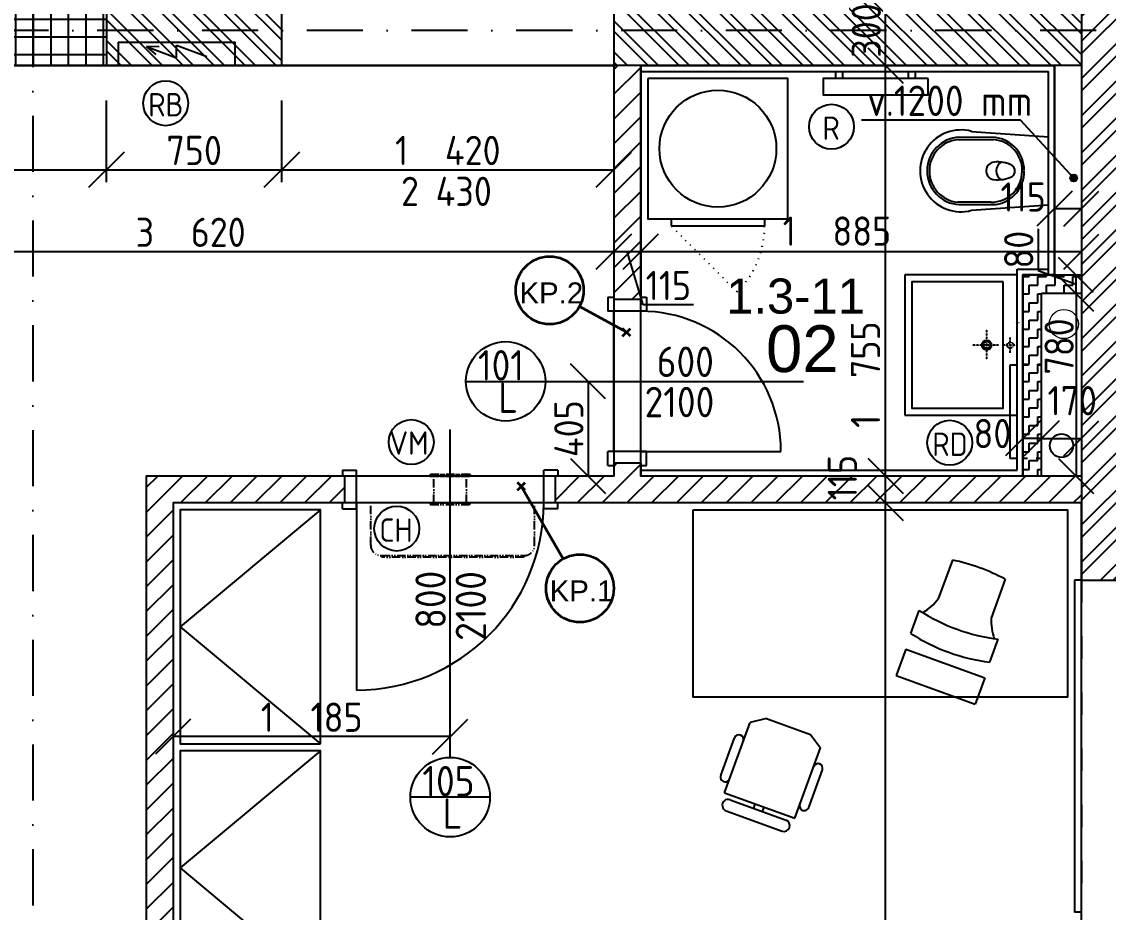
# Model space of a CAD drawing. Extents: x 4511820 to 5180432, y -1526536 to -944957.
# Drawn here: x 5104700 to 5109347, y -1303165 to -1299358 of the extents above; entities that cross this region are included whole.
import ezdxf

# ---------------------------------------------------------------- set-up
doc = ezdxf.new("R2010")
doc.units = 0
doc.header["$MEASUREMENT"] = 0
for name, pattern in [('ACAD_ISO03W100', [30, 12, -18]), ('ACAD_ISO07W100', [3.5, 0.5, -3]), ('ACAD_ISO12W100', [22, 12, -3, 0.5, -3, 0.5, -3]), ('BODKOCIARKOVANA_3', [5.6, 3, -1.3, 0, -1.3]), ('DASHED', [0.75, 0.5, -0.25])]:
    doc.linetypes.add(name, pattern=pattern)
doc.layers.get('0').update_dxf_attribs({"linetype": 'CONTINUOUS'})
doc.layers.get('Defpoints').update_dxf_attribs({"color": 61, "linetype": 'CONTINUOUS'})
for name, color, linetype in [('DVERE', 45, 'CONTINUOUS'), ('KÓTY', 4, 'CONTINUOUS'), ('MÚRY', 1, 'CONTINUOUS'), ('osi', 253, 'CONTINUOUS'), ('Plochy', 41, 'CONTINUOUS'), ('POPIS', 7, 'CONTINUOUS'), ('TENKÁ', 7, 'CONTINUOUS'), ('tzb', 153, 'CONTINUOUS'), ('Z-Kúrenie', 101, 'CONTINUOUS'), ('ZARIADENIE', 47, 'CONTINUOUS'), ('ZARIADENIE1', 145, 'CONTINUOUS'), ('ZARIADOVACIE', 144, 'CONTINUOUS'), ('ZZ-chladenie', 133, 'CONTINUOUS'), ('ZZ-elektro', 221, 'CONTINUOUS'), ('zz-vetr', 52, 'CONTINUOUS'), ('ŠRAFY', 82, 'CONTINUOUS')]:
    doc.layers.add(name, color=color, linetype=linetype)
doc.layers.add('preklady', color=74, linetype='CONTINUOUS', lineweight=35)
doc.layers.add('zz-kanal-splaskova', color=37, linetype='CONTINUOUS', lineweight=18)
doc.styles.add('ARIAL', font='arial.ttf')
doc.styles.add('STYLE1', font='isocp.shx')
doc.dimstyles.new('STANDARD-50', dxfattribs={"dimtxt": 125, "dimasz": 150, "dimexe": 10, "dimexo": 200, "dimgap": 20, "dimtad": 1, "dimdsep": 46, "dimlunit": 6, "dimtxsty": 'STYLE1', "dimblk1": 'OBLIQUE', "dimblk2": 'OBLIQUE', "dimsah": 1, "dimcen": 2.5, "dimse1": 1, "dimse2": 1, "dimadec": 0, "dimazin": 0, "dimtfac": 1, "dimtmove": 1, "dimatfit": 3, "dimldrblk": 'OBLIQUE', "dimfxl": 1, "dimtolj": 1, "dimtzin": 0, "dimarcsym": 0})
pattern_1 = [(45, (515270.5, 128041), (-53.0330086, 53.0330086), [])]
pattern_2 = [(135, (115395, 30907.69), (-66.2912607, -66.2912607), []), (135, (115395, 30951.89), (-66.2912607, -66.2912607), [])]

# ---------------------------------------------------------------- blocks, each defined once
blk = doc.blocks.new('pračka')
at = {"layer": 'ZARIADENIE1', "color": 8, "linetype": 'ACAD_ISO07W100', "ltscale": 8}
blk.add_line((4536136.9, -1117296.3), (4536419.7, -1117579.2), dxfattribs=at)
at = {"layer": 'ZARIADENIE1', "color": 8}
for p, q in [((4536419.7, -1117579.2), (4536019.7, -1117579.2)), ((4536019.7, -1117609.2), (4536019.7, -1117579.2)), ((4536419.7, -1117609.2), (4536419.7, -1117579.2))]:
    blk.add_line(p, q, dxfattribs=at)
blk.add_lwpolyline([(4536519.7, -1118209.2), (4536519.7, -1117609.2), (4535919.7, -1117609.2), (4535919.7, -1118209.2)], close=True, dxfattribs=at)
blk.add_circle((4536219.7, -1117909.2), 250, dxfattribs=at)
at = {"layer": 'ZARIADENIE1', "color": 8, "linetype": 'ACAD_ISO07W100', "ltscale": 8}
blk.add_arc((4536419.7, -1117579.2), 400, 135, 180, dxfattribs=at)
blk = doc.blocks.new('_OBLIQUE')
at = {"color": 0, "linetype": 'ByBlock'}
blk.add_line((-0.5, -0.5), (0.5, 0.5), dxfattribs=at)
blk = doc.blocks.new('*D24775')
at = {"layer": 'Defpoints', "color": 0}
for p in [(5111986, -1299625.2), (5112270.5, -1299625.2), (5109260.5, -1312335.2)]:
    blk.add_point(p, dxfattribs=at)
at = {"layer": 'KÓTY', "color": 0, "lineweight": -2}
blk.add_line((5111986, -1312335.2), (5111986, -1299625.2), dxfattribs=at)
at = {"layer": 'KÓTY', "color": 0, "linetype": 'ByBlock', "lineweight": -2, "xscale": 150, "yscale": 150, "zscale": 150}
for p, rotation in [((5111986, -1299625.2), 90), ((5111986, -1312335.2), 270)]:
    blk.add_blockref('_OBLIQUE', p, dxfattribs=dict(at, rotation=rotation))
at = {"layer": 'KÓTY', "color": 0, "insert": (5111903.5, -1305980.2), "char_height": 125, "attachment_point": 5, "rotation": 90, "style": 'STYLE1'}
blk.add_mtext('\\A1;12ﾠ710', dxfattribs=at)
blk = doc.blocks.new('SKRINA')
at = {"layer": 'ZARIADENIE'}
for p, q in [((4449069, -1324645.2), (4448469, -1324145.2)), ((4448469, -1325145.2), (4449069, -1324645.2))]:
    blk.add_line(p, q, dxfattribs=at)
blk.add_lwpolyline([(4448469, -1324145.2), (4448469, -1325145.2), (4449069, -1325145.2), (4449069, -1324145.2)], close=True, dxfattribs=at)
blk = doc.blocks.new('*D24892')
at = {"layer": 'Defpoints', "color": 0}
for p in [(5108395, -1301415.2), (5108395, -1301415.2), (5108395, -1305665.2)]:
    blk.add_point(p, dxfattribs=at)
at = {"layer": 'KÓTY', "color": 0, "lineweight": -2}
blk.add_line((5108395, -1305665.2), (5108395, -1301415.2), dxfattribs=at)
at = {"layer": 'KÓTY', "color": 0, "linetype": 'ByBlock', "lineweight": -2, "xscale": 150, "yscale": 150, "zscale": 150}
for p, rotation in [((5108395, -1301415.2), 90), ((5108395, -1305665.2), 270)]:
    blk.add_blockref('_OBLIQUE', p, dxfattribs=dict(at, rotation=rotation))
at = {"layer": 'KÓTY', "color": 0, "insert": (5108312.5, -1303540.2), "char_height": 125, "attachment_point": 5, "rotation": 90, "style": 'STYLE1'}
blk.add_mtext('\\A1;4ﾠ250', dxfattribs=at)
blk = doc.blocks.new('*D24893')
at = {"layer": 'Defpoints', "color": 0}
for p in [(5108395, -1301300.2), (5108395, -1301300.2), (5108395, -1301415.2)]:
    blk.add_point(p, dxfattribs=at)
at = {"layer": 'KÓTY', "color": 0, "lineweight": -2}
blk.add_line((5108395, -1301415.2), (5108395, -1301300.2), dxfattribs=at)
at = {"layer": 'KÓTY', "color": 0, "linetype": 'ByBlock', "lineweight": -2, "xscale": 150, "yscale": 150, "zscale": 150}
for p, rotation in [((5108395, -1301300.2), 90), ((5108395, -1301415.2), 270)]:
    blk.add_blockref('_OBLIQUE', p, dxfattribs=dict(at, rotation=rotation))
at = {"layer": 'KÓTY', "color": 0, "insert": (5108210, -1301306.9), "char_height": 125, "attachment_point": 5, "rotation": 90, "style": 'STYLE1'}
blk.add_mtext('\\A1;115', dxfattribs=at)
blk = doc.blocks.new('*D24894')
at = {"layer": 'Defpoints', "color": 0}
for p in [(5108395, -1299545.2), (5108395, -1299545.2), (5108395, -1301300.2)]:
    blk.add_point(p, dxfattribs=at)
at = {"layer": 'KÓTY', "color": 0, "lineweight": -2}
blk.add_line((5108395, -1301300.2), (5108395, -1299545.2), dxfattribs=at)
at = {"layer": 'KÓTY', "color": 0, "linetype": 'ByBlock', "lineweight": -2, "xscale": 150, "yscale": 150, "zscale": 150}
for p, rotation in [((5108395, -1299545.2), 90), ((5108395, -1301300.2), 270)]:
    blk.add_blockref('_OBLIQUE', p, dxfattribs=dict(at, rotation=rotation))
at = {"layer": 'KÓTY', "color": 0, "insert": (5108309, -1300866.5), "char_height": 125, "attachment_point": 5, "rotation": 90, "style": 'STYLE1'}
blk.add_mtext('\\A1;1ﾠ755', dxfattribs=at)
blk = doc.blocks.new('*D24895')
at = {"layer": 'Defpoints', "color": 0}
for p in [(5108395, -1299245.2), (5108395, -1299245.2), (5108395, -1299545.2)]:
    blk.add_point(p, dxfattribs=at)
at = {"layer": 'KÓTY', "color": 0, "lineweight": -2}
blk.add_line((5108395, -1299545.2), (5108395, -1299245.2), dxfattribs=at)
at = {"layer": 'KÓTY', "color": 0, "linetype": 'ByBlock', "lineweight": -2, "xscale": 150, "yscale": 150, "zscale": 150}
for p, rotation in [((5108395, -1299245.2), 90), ((5108395, -1299545.2), 270)]:
    blk.add_blockref('_OBLIQUE', p, dxfattribs=dict(at, rotation=rotation))
at = {"layer": 'KÓTY', "color": 0, "insert": (5108312.5, -1299395.2), "char_height": 125, "attachment_point": 5, "rotation": 90, "style": 'STYLE1'}
blk.add_mtext('\\A1;300', dxfattribs=at)
blk = doc.blocks.new('*D24940')
at = {"layer": 'Defpoints', "color": 0}
for p in [(5105347.5, -1302414), (5105347.5, -1302503.2), (5106532.5, -1302503.2)]:
    blk.add_point(p, dxfattribs=at)
at = {"layer": 'KÓTY', "color": 0, "lineweight": -2}
blk.add_line((5106532.5, -1302414), (5105347.5, -1302414), dxfattribs=at)
at = {"layer": 'KÓTY', "color": 0, "linetype": 'ByBlock', "lineweight": -2, "xscale": 150, "yscale": 150, "zscale": 150, "rotation": 180}
blk.add_blockref('_OBLIQUE', (5105347.5, -1302414), dxfattribs=at)
at = {"layer": 'KÓTY', "color": 0, "linetype": 'ByBlock', "lineweight": -2, "xscale": 150, "yscale": 150, "zscale": 150}
blk.add_blockref('_OBLIQUE', (5106532.5, -1302414), dxfattribs=at)
at = {"layer": 'KÓTY', "color": 0, "insert": (5105940, -1302331.5), "char_height": 125, "attachment_point": 5, "style": 'STYLE1'}
blk.add_mtext('\\A1;1ﾠ185', dxfattribs=at)
blk = doc.blocks.new('*D24963')
at = {"layer": 'Defpoints', "color": 0}
for p in [(5103612.5, -1299545.2), (5105062.5, -1299545.2), (5105062.5, -1299990.5)]:
    blk.add_point(p, dxfattribs=at)
at = {"layer": 'KÓTY', "color": 0, "lineweight": -2}
blk.add_line((5103612.5, -1299990.5), (5105062.5, -1299990.5), dxfattribs=at)
at = {"layer": 'KÓTY', "color": 0, "linetype": 'ByBlock', "lineweight": -2, "xscale": 150, "yscale": 150, "zscale": 150, "rotation": 180}
blk.add_blockref('_OBLIQUE', (5103612.5, -1299990.5), dxfattribs=at)
at = {"layer": 'KÓTY', "color": 0, "linetype": 'ByBlock', "lineweight": -2, "xscale": 150, "yscale": 150, "zscale": 150}
blk.add_blockref('_OBLIQUE', (5105062.5, -1299990.5), dxfattribs=at)
at = {"layer": 'KÓTY', "color": 0, "insert": (5104337.5, -1299908), "char_height": 125, "attachment_point": 5, "style": 'STYLE1'}
blk.add_mtext('\\A1;1ﾠ450', dxfattribs=at)
blk = doc.blocks.new('*D24964')
at = {"layer": 'Defpoints', "color": 0}
for p in [(5105062.5, -1299545.2), (5105812.5, -1299545.2), (5105812.5, -1299990.5)]:
    blk.add_point(p, dxfattribs=at)
at = {"layer": 'KÓTY', "color": 0, "lineweight": -2}
blk.add_line((5105062.5, -1299990.5), (5105812.5, -1299990.5), dxfattribs=at)
at = {"layer": 'KÓTY', "color": 0, "linetype": 'ByBlock', "lineweight": -2, "xscale": 150, "yscale": 150, "zscale": 150, "rotation": 180}
blk.add_blockref('_OBLIQUE', (5105062.5, -1299990.5), dxfattribs=at)
at = {"layer": 'KÓTY', "color": 0, "linetype": 'ByBlock', "lineweight": -2, "xscale": 150, "yscale": 150, "zscale": 150}
blk.add_blockref('_OBLIQUE', (5105812.5, -1299990.5), dxfattribs=at)
at = {"layer": 'KÓTY', "color": 0, "insert": (5105437.5, -1299908), "char_height": 125, "attachment_point": 5, "style": 'STYLE1'}
blk.add_mtext('\\A1;750', dxfattribs=at)
blk = doc.blocks.new('*D24965')
at = {"layer": 'Defpoints', "color": 0}
for p in [(5105812.5, -1299545.2), (5107232.5, -1299545.2), (5107232.5, -1299990.5)]:
    blk.add_point(p, dxfattribs=at)
at = {"layer": 'KÓTY', "color": 0, "lineweight": -2}
blk.add_line((5105812.5, -1299990.5), (5107232.5, -1299990.5), dxfattribs=at)
at = {"layer": 'KÓTY', "color": 0, "linetype": 'ByBlock', "lineweight": -2, "xscale": 150, "yscale": 150, "zscale": 150, "rotation": 180}
blk.add_blockref('_OBLIQUE', (5105812.5, -1299990.5), dxfattribs=at)
at = {"layer": 'KÓTY', "color": 0, "linetype": 'ByBlock', "lineweight": -2, "xscale": 150, "yscale": 150, "zscale": 150}
blk.add_blockref('_OBLIQUE', (5107232.5, -1299990.5), dxfattribs=at)
at = {"layer": 'KÓTY', "color": 0, "insert": (5106522.5, -1299908), "char_height": 125, "attachment_point": 5, "style": 'STYLE1'}
blk.add_mtext('\\A1;1ﾠ420', dxfattribs=at)
blk = doc.blocks.new('*D24966')
at = {"layer": 'Defpoints', "color": 0}
for p in [(5107232.5, -1299895.2), (5107347.5, -1299895.2), (5107347.5, -1300340.5)]:
    blk.add_point(p, dxfattribs=at)
at = {"layer": 'KÓTY', "color": 0, "lineweight": -2}
for p, q in [((5107232.5, -1300340.5), (5107347.5, -1300340.5)), ((5107358.3, -1300568), (5107290, -1300340.5)), ((5107573.3, -1300568), (5107358.3, -1300568))]:
    blk.add_line(p, q, dxfattribs=at)
at = {"layer": 'KÓTY', "color": 0, "linetype": 'ByBlock', "lineweight": -2, "xscale": 150, "yscale": 150, "zscale": 150, "rotation": 180}
blk.add_blockref('_OBLIQUE', (5107232.5, -1300340.5), dxfattribs=at)
at = {"layer": 'KÓTY', "color": 0, "linetype": 'ByBlock', "lineweight": -2, "xscale": 150, "yscale": 150, "zscale": 150}
blk.add_blockref('_OBLIQUE', (5107347.5, -1300340.5), dxfattribs=at)
at = {"layer": 'KÓTY', "color": 0, "insert": (5107465.8, -1300485.5), "char_height": 125, "attachment_point": 5, "style": 'STYLE1'}
blk.add_mtext('\\A1;115', dxfattribs=at)
blk = doc.blocks.new('*D24967')
at = {"layer": 'Defpoints', "color": 0}
for p in [(5107347.5, -1299895.2), (5109232.5, -1299895.2), (5109232.5, -1300340.5)]:
    blk.add_point(p, dxfattribs=at)
at = {"layer": 'KÓTY', "color": 0, "lineweight": -2}
blk.add_line((5107347.5, -1300340.5), (5109232.5, -1300340.5), dxfattribs=at)
at = {"layer": 'KÓTY', "color": 0, "linetype": 'ByBlock', "lineweight": -2, "xscale": 150, "yscale": 150, "zscale": 150, "rotation": 180}
blk.add_blockref('_OBLIQUE', (5107347.5, -1300340.5), dxfattribs=at)
at = {"layer": 'KÓTY', "color": 0, "linetype": 'ByBlock', "lineweight": -2, "xscale": 150, "yscale": 150, "zscale": 150}
blk.add_blockref('_OBLIQUE', (5109232.5, -1300340.5), dxfattribs=at)
at = {"layer": 'KÓTY', "color": 0, "insert": (5108187, -1300253), "char_height": 125, "attachment_point": 5, "style": 'STYLE1'}
blk.add_mtext('\\A1;1ﾠ885', dxfattribs=at)
blk = doc.blocks.new('*D24968')
at = {"layer": 'Defpoints', "color": 0}
for p in [(5109117.5, -1299959.2), (5109232.5, -1299959.2), (5109117.5, -1300157)]:
    blk.add_point(p, dxfattribs=at)
at = {"layer": 'KÓTY', "color": 0, "lineweight": -2}
blk.add_line((5109232.5, -1300157), (5109117.5, -1300157), dxfattribs=at)
at = {"layer": 'KÓTY', "color": 0, "linetype": 'ByBlock', "lineweight": -2, "xscale": 150, "yscale": 150, "zscale": 150, "rotation": 180}
blk.add_blockref('_OBLIQUE', (5109117.5, -1300157), dxfattribs=at)
at = {"layer": 'KÓTY', "color": 0, "linetype": 'ByBlock', "lineweight": -2, "xscale": 150, "yscale": 150, "zscale": 150}
blk.add_blockref('_OBLIQUE', (5109232.5, -1300157), dxfattribs=at)
at = {"layer": 'KÓTY', "color": 0, "insert": (5108983.5, -1300107), "char_height": 125, "attachment_point": 5, "style": 'STYLE1'}
blk.add_mtext('\\A1;115', dxfattribs=at)
blk = doc.blocks.new('*D24969')
at = {"layer": 'Defpoints', "color": 0}
for p in [(5103612.5, -1299545.2), (5107232.5, -1299545.2), (5107232.5, -1300340.5)]:
    blk.add_point(p, dxfattribs=at)
at = {"layer": 'KÓTY', "color": 0, "lineweight": -2}
blk.add_line((5103612.5, -1300340.5), (5107232.5, -1300340.5), dxfattribs=at)
at = {"layer": 'KÓTY', "color": 0, "linetype": 'ByBlock', "lineweight": -2, "xscale": 150, "yscale": 150, "zscale": 150, "rotation": 180}
blk.add_blockref('_OBLIQUE', (5103612.5, -1300340.5), dxfattribs=at)
at = {"layer": 'KÓTY', "color": 0, "linetype": 'ByBlock', "lineweight": -2, "xscale": 150, "yscale": 150, "zscale": 150}
blk.add_blockref('_OBLIQUE', (5107232.5, -1300340.5), dxfattribs=at)
at = {"layer": 'KÓTY', "color": 0, "insert": (5105422.5, -1300258), "char_height": 125, "attachment_point": 5, "style": 'STYLE1'}
blk.add_mtext('\\A1;3ﾠ620', dxfattribs=at)
blk = doc.blocks.new('*D24974')
at = {"layer": 'Defpoints', "color": 0}
for p in [(5107232.5, -1300895.2), (5107107.5, -1301300.2), (5107122.5, -1301300.2)]:
    blk.add_point(p, dxfattribs=at)
at = {"layer": 'KÓTY', "color": 0, "lineweight": -2}
blk.add_line((5107122.5, -1300895.2), (5107122.5, -1301300.2), dxfattribs=at)
at = {"layer": 'KÓTY', "color": 0, "linetype": 'ByBlock', "lineweight": -2, "xscale": 150, "yscale": 150, "zscale": 150}
for p, rotation in [((5107122.5, -1300895.2), 90), ((5107122.5, -1301300.2), 270)]:
    blk.add_blockref('_OBLIQUE', p, dxfattribs=dict(at, rotation=rotation))
at = {"layer": 'KÓTY', "color": 0, "insert": (5107040, -1301097.7), "char_height": 125, "attachment_point": 5, "rotation": 90, "style": 'STYLE1'}
blk.add_mtext('\\A1;405', dxfattribs=at)
blk = doc.blocks.new('*D24977')
at = {"layer": 'Defpoints', "color": 0}
for p in [(5109062.5, -1300520.2), (5109232.5, -1300520.2), (5109232.5, -1301139)]:
    blk.add_point(p, dxfattribs=at)
at = {"layer": 'KÓTY', "color": 0, "lineweight": -2}
blk.add_line((5109062.5, -1301139), (5109232.5, -1301139), dxfattribs=at)
at = {"layer": 'KÓTY', "color": 0, "linetype": 'ByBlock', "lineweight": -2, "xscale": 150, "yscale": 150, "zscale": 150, "rotation": 180}
blk.add_blockref('_OBLIQUE', (5109062.5, -1301139), dxfattribs=at)
at = {"layer": 'KÓTY', "color": 0, "linetype": 'ByBlock', "lineweight": -2, "xscale": 150, "yscale": 150, "zscale": 150}
blk.add_blockref('_OBLIQUE', (5109232.5, -1301139), dxfattribs=at)
at = {"layer": 'KÓTY', "color": 0, "insert": (5109193.5, -1300978), "char_height": 125, "attachment_point": 5, "style": 'STYLE1'}
blk.add_mtext('\\A1;170', dxfattribs=at)
blk = doc.blocks.new('*D24978')
at = {"layer": 'Defpoints', "color": 0}
for p in [(5108982.5, -1301139), (5108982.5, -1301139), (5109062.5, -1301139)]:
    blk.add_point(p, dxfattribs=at)
at = {"layer": 'KÓTY', "color": 0, "lineweight": -2}
blk.add_line((5109062.5, -1301139), (5108982.5, -1301139), dxfattribs=at)
at = {"layer": 'KÓTY', "color": 0, "linetype": 'ByBlock', "lineweight": -2, "xscale": 150, "yscale": 150, "zscale": 150, "rotation": 180}
blk.add_blockref('_OBLIQUE', (5108982.5, -1301139), dxfattribs=at)
at = {"layer": 'KÓTY', "color": 0, "linetype": 'ByBlock', "lineweight": -2, "xscale": 150, "yscale": 150, "zscale": 150}
blk.add_blockref('_OBLIQUE', (5109062.5, -1301139), dxfattribs=at)
at = {"layer": 'KÓTY', "color": 0, "insert": (5108852, -1301118.5), "char_height": 125, "attachment_point": 5, "style": 'STYLE1'}
blk.add_mtext('\\A1;80', dxfattribs=at)
blk = doc.blocks.new('*D24979')
at = {"layer": 'Defpoints', "color": 0}
for p in [(5109062.5, -1300520.2), (5109062.5, -1301300.2), (5109210, -1301300.2)]:
    blk.add_point(p, dxfattribs=at)
at = {"layer": 'KÓTY', "color": 0, "lineweight": -2}
blk.add_line((5109210, -1300520.2), (5109210, -1301300.2), dxfattribs=at)
at = {"layer": 'KÓTY', "color": 0, "linetype": 'ByBlock', "lineweight": -2, "xscale": 150, "yscale": 150, "zscale": 150}
for p, rotation in [((5109210, -1300520.2), 90), ((5109210, -1301300.2), 270)]:
    blk.add_blockref('_OBLIQUE', p, dxfattribs=dict(at, rotation=rotation))
at = {"layer": 'KÓTY', "color": 0, "insert": (5109137.5, -1300746), "char_height": 125, "attachment_point": 5, "rotation": 90, "style": 'STYLE1'}
blk.add_mtext('\\A1;780', dxfattribs=at)
blk = doc.blocks.new('*D24980')
at = {"layer": 'Defpoints', "color": 0}
for p in [(5109210, -1300440.2), (5109210, -1300440.2), (5109210, -1300520.2)]:
    blk.add_point(p, dxfattribs=at)
at = {"layer": 'KÓTY', "color": 0, "lineweight": -2}
for p, q in [((5109047, -1300243.4), (5109047, -1300421)), ((5109047, -1300421), (5109210, -1300480.2)), ((5109210, -1300520.2), (5109210, -1300440.2))]:
    blk.add_line(p, q, dxfattribs=at)
at = {"layer": 'KÓTY', "color": 0, "linetype": 'ByBlock', "lineweight": -2, "xscale": 150, "yscale": 150, "zscale": 150}
for p, rotation in [((5109210, -1300440.2), 90), ((5109210, -1300520.2), 270)]:
    blk.add_blockref('_OBLIQUE', p, dxfattribs=dict(at, rotation=rotation))
at = {"layer": 'KÓTY', "color": 0, "insert": (5108964.5, -1300332.2), "char_height": 125, "attachment_point": 5, "rotation": 90, "style": 'STYLE1'}
blk.add_mtext('\\A1;80', dxfattribs=at)
blk = doc.blocks.new('chlad2')
at = {"layer": 'ZZ-chladenie', "linetype": 'ACAD_ISO12W100', "ltscale": 3}
for p, q in [((5102412.5, -1105747.3), (5102592.5, -1105747.3)), ((5102412.5, -1106448.4), (5102592.5, -1106448.4))]:
    blk.add_line(p, q, dxfattribs=at)
blk.add_lwpolyline([(5102367.5, -1106402), (5102360.8, -1106402), (5102360.8, -1105794.8), (5102367.5, -1105794.8)], close=True, dxfattribs=at)
for centre, start, end in [((5102412.5, -1105792.3), 90, 180), ((5102412.5, -1106403.4), 180, 270)]:
    blk.add_arc(centre, 45, start, end, dxfattribs=at)

msp = doc.modelspace()

# ---------------------------------------------------------------- hatches: boundary and pattern name
at = {"layer": 'KÓTY'}
h = msp.add_hatch(color=256, dxfattribs=at)
h.dxf.hatch_style = 1
h.paths.add_polyline_path([(5109214.5, -1300026.191, 0.65381715), (5109189.326, -1300015.169, 1.52947961)])
at = {"layer": 'ŠRAFY', "ltscale": 0.25}
h = msp.add_hatch(dxfattribs=at)
h.set_pattern_fill('ANSI37', color=256, scale=600, angle=45)
h.set_pattern_definition([(90, (-3375574.78, 537027.59), (-75, 1e-14), []), (180, (-3375574.78, 537027.59), (-1e-14, -75), [])])
h.paths.add_polyline_path([(5103372.5, -1299245.191), (5103272.5, -1299245.191), (5103022.5, -1299245.191), (5102712.5, -1299245.191), (5102687.5, -1299245.191), (5102687.5, -1299545.191), (5102847.5, -1299545.191), (5102877.5, -1299545.191), (5103447.5, -1299545.191), (5103562.5, -1299545.191), (5103612.5, -1299545.191), (5105062.5, -1299545.191), (5105062.5, -1299245.191), (5105062.5, -1298245.191), (5105062.5, -1297245.191), (5105632.5, -1297245.191), (5105662.5, -1297245.191), (5107582.5, -1297245.191), (5107582.5, -1296945.191), (5107467.5, -1296945.191), (5106582.5, -1296945.191), (5106467.5, -1296945.191), (5104877.5, -1296945.191), (5104762.5, -1296945.191), (5104762.5, -1297360.191), (5104762.5, -1297960.191), (5104762.5, -1299245.191), (5103622.5, -1299245.191)])
at = {"layer": 'ŠRAFY'}
h = msp.add_hatch(dxfattribs=at)
h.set_pattern_fill('ANSI32', color=256, scale=300)
h.set_pattern_definition([(45, (115395, 30907.69), (-79.549513, 79.549513), []), (45, (115448.03, 30907.69), (-79.549513, 79.549513), [])])
h.paths.add_polyline_path([(5109612.5, -1301745.191), (5109612.5, -1298185.191), (5109232.5, -1298185.191), (5109232.5, -1299245.191), (5109232.5, -1299545.191), (5109232.5, -1300440.191), (5109232.5, -1300520.191), (5109232.5, -1301300.191), (5109232.5, -1301415.191), (5109232.5, -1301745.191)])
h = msp.add_hatch(dxfattribs=at)
h.set_pattern_fill('ANSI32', color=256, scale=250, angle=90)
h.set_pattern_definition(pattern_2)
h.paths.add_polyline_path([(5105062.5, -1299545.191), (5105812.5, -1299545.191), (5105812.5, -1299245.191), (5105662.5, -1299245.191), (5105632.5, -1299245.191), (5105062.5, -1299245.191)])
h = msp.add_hatch(dxfattribs=at)
h.set_pattern_fill('ANSI32', color=256, scale=250, angle=90)
h.set_pattern_definition(pattern_2)
h.paths.add_polyline_path([(5107232.5, -1299545.191), (5107347.5, -1299545.191), (5109232.5, -1299545.191), (5109232.5, -1299245.191), (5107232.5, -1299245.191)])
at = {"layer": 'ŠRAFY', "ltscale": 0.25}
h = msp.add_hatch(dxfattribs=at)
h.set_pattern_fill('ANSI31', color=256, scale=600, style=0)
h.set_pattern_definition(pattern_1)
h.paths.add_polyline_path([(5107232.5, -1300545.191), (5107347.5, -1300545.191), (5107347.5, -1299545.191), (5107232.5, -1299545.191)])
h = msp.add_hatch(dxfattribs=at)
h.set_pattern_fill('ZIGZAG', color=256, scale=300, style=0)
h.set_pattern_definition([(0, (-68841.5, 128041), (37.5, 37.5), [37.5, -37.5]), (90, (-68804, 128041), (-37.5, 37.5), [37.5, -37.5])])
h.paths.add_polyline_path([(5109232.5, -1300440.191), (5109117.5, -1300440.191), (5109092.5, -1300440.191), (5108982.5, -1300440.191), (5108982.5, -1301300.191), (5109062.5, -1301300.191), (5109062.5, -1300520.191), (5109232.5, -1300520.191)])
h = msp.add_hatch(dxfattribs=at)
h.set_pattern_fill('ANSI31', color=256, scale=600, style=0)
h.set_pattern_definition(pattern_1)
h.paths.add_polyline_path([(5106982.5, -1301300.191), (5106982.5, -1301415.191), (5106992.5, -1301415.191), (5109232.5, -1301415.191), (5109232.5, -1301300.191), (5109062.5, -1301300.191), (5108982.5, -1301300.191), (5107347.5, -1301300.191), (5107347.5, -1301275.191), (5107347.5, -1301255.191), (5107347.5, -1301245.191), (5107232.5, -1301245.191), (5107232.5, -1301255.191), (5107232.5, -1301300.191), (5106992.5, -1301300.191)])
h = msp.add_hatch(dxfattribs=at)
h.set_pattern_fill('ANSI31', color=256, scale=600, style=0)
h.set_pattern_definition(pattern_1)
h.paths.add_polyline_path([(5105232.5, -1301300.191), (5105232.5, -1305665.191), (5105347.5, -1305665.191), (5105347.5, -1301415.191), (5106072.5, -1301415.191), (5106082.5, -1301415.191), (5106082.5, -1301300.191), (5106072.5, -1301300.191)])

# ---------------------------------------------------------------- linework, layer by layer
at = {"layer": 'DVERE', "ltscale": 0.25}
for p, q in [((5107207.5, -1300535.191), (5107207.5, -1300595.191)), ((5107207.5, -1300535.191), (5107232.5, -1300535.191)), ((5107347.5, -1300535.191), (5107372.5, -1300535.191)), ((5107372.5, -1300535.191), (5107372.5, -1300595.191)), ((5107372.5, -1300595.191), (5107207.5, -1300595.191)), ((5107232.5, -1301195.191), (5107232.5, -1300595.191)), ((5107347.5, -1301195.191), (5107347.5, -1300595.191)), ((5106599.844, -1300895.191), (5106939.844, -1300895.191)), ((5106939.844, -1300895.191), (5108044.5, -1300895.191)), ((5106532.5, -1302503.191), (5106532.5, -1301100.535)), ((5107207.5, -1301255.191), (5107207.5, -1301195.191)), ((5107372.5, -1301195.191), (5107207.5, -1301195.191)), ((5107347.5, -1301195.191), (5107947.5, -1301195.191)), ((5107372.5, -1301255.191), (5107372.5, -1301195.191)), ((5106072.5, -1301275.191), (5106132.5, -1301275.191)), ((5106072.5, -1301275.191), (5106072.5, -1301300.191)), ((5106132.5, -1301440.191), (5106132.5, -1301275.191)), ((5106992.5, -1301275.191), (5106932.5, -1301275.191)), ((5106932.5, -1301440.191), (5106932.5, -1301275.191)), ((5106992.5, -1301275.191), (5106992.5, -1301300.191)), ((5107207.5, -1301255.191), (5107232.5, -1301255.191)), ((5107347.5, -1301255.191), (5107372.5, -1301255.191)), ((5106932.5, -1301300.191), (5106132.5, -1301300.191)), ((5106072.5, -1301440.191), (5106072.5, -1301415.191)), ((5106932.5, -1301415.191), (5106132.5, -1301415.191)), ((5106132.5, -1301415.191), (5106132.5, -1302215.191)), ((5106992.5, -1301440.191), (5106992.5, -1301415.191)), ((5106072.5, -1301440.191), (5106132.5, -1301440.191)), ((5106992.5, -1301440.191), (5106932.5, -1301440.191)), ((5106702.5, -1302673.191), (5106362.5, -1302673.191))]:
    msp.add_line(p, q, dxfattribs=at)
for centre in [(5106769.844, -1300895.191), (5106532.5, -1302673.191)]:
    msp.add_circle(centre, 170, dxfattribs=at)
for centre, radius, start, end in [((5107347.5, -1301195.191), 600, 0, 90), ((5106132.5, -1301415.191), 800, 270, 0)]:
    msp.add_arc(centre, radius, start, end, dxfattribs=at)
at = {"layer": 'KÓTY', "ltscale": 25}
for p, q in [((5105062.5, -1300043.903), (5105062.5, -1299693.903)), ((5105812.5, -1300043.903), (5105812.5, -1299693.903))]:
    msp.add_line(p, q, dxfattribs=at)
at = {"layer": 'KÓTY'}
for p, q in [((5108971.5, -1299779.191), (5108292, -1299779.191)), ((5109199.5, -1300026.191), (5108971.5, -1299779.191))]:
    msp.add_line(p, q, dxfattribs=at)
msp.add_circle((5109199.5, -1300026.191), 15, dxfattribs=at)
at = {"layer": 'MÚRY'}
for p, q in [((5105812.5, -1299545.191), (5105812.5, -1299245.191)), ((5107232.5, -1299245.191), (5107232.5, -1300545.191)), ((5105812.5, -1299545.191), (5103612.5, -1299545.191)), ((5107347.5, -1299545.191), (5107347.5, -1300545.191)), ((5109232.5, -1299545.191), (5107347.5, -1299545.191)), ((5109232.5, -1299545.191), (5109232.5, -1300440.191)), ((5109232.5, -1299545.191), (5109232.5, -1300440.191)), ((5108982.5, -1301300.191), (5108982.5, -1300440.191)), ((5108982.5, -1300440.191), (5109232.5, -1300440.191)), ((5109062.5, -1301300.191), (5109062.5, -1300520.191)), ((5109232.5, -1300520.191), (5109062.5, -1300520.191)), ((5109232.5, -1300520.191), (5109232.5, -1300720.191)), ((5109232.5, -1300520.191), (5109232.5, -1301300.191)), ((5107232.5, -1301245.191), (5107232.5, -1301300.191)), ((5107347.5, -1301245.191), (5107347.5, -1301300.191)), ((5105232.5, -1301300.191), (5105232.5, -1305665.191)), ((5106082.5, -1301300.191), (5105232.5, -1301300.191)), ((5107232.5, -1301300.191), (5106982.5, -1301300.191)), ((5108982.5, -1301300.191), (5107347.5, -1301300.191)), ((5109232.5, -1301300.191), (5109062.5, -1301300.191)), ((5105347.5, -1301415.191), (5105347.5, -1305665.191)), ((5106082.5, -1301415.191), (5105347.5, -1301415.191)), ((5109232.5, -1301415.191), (5106982.5, -1301415.191)), ((5109232.5, -1301415.191), (5109232.5, -1301745.191)), ((5109232.5, -1301745.191), (5109772.5, -1301745.191))]:
    msp.add_line(p, q, dxfattribs=at)
at = {"layer": 'MÚRY', "ltscale": 0.25}
for p, q in [((5107347.5, -1300545.191), (5107232.5, -1300545.191)), ((5107347.5, -1301245.191), (5107232.5, -1301245.191)), ((5106082.5, -1301415.191), (5106082.5, -1301300.191)), ((5106982.5, -1301415.191), (5106982.5, -1301300.191))]:
    msp.add_line(p, q, dxfattribs=at)
at = {"layer": 'osi', "linetype": 'BODKOCIARKOVANA_3', "ltscale": 80}
for p, q in [((5104747.5, -1284972.097), (5104747.5, -1316900)), ((5157242.5, -1299395.191), (5093572.5, -1299395.191))]:
    msp.add_line(p, q, dxfattribs=at)
at = {"layer": 'Plochy'}
for points in [[(5105062.5, -1299245.191), (5105062.5, -1297245.191), (5107632.5, -1297245.191), (5107632.5, -1295445.191), (5109232.5, -1295445.191), (5109232.5, -1299245.191), (5107232.5, -1299245.191), (5107232.5, -1299545.191), (5105812.5, -1299545.191), (5105812.5, -1299245.191)], [(5103612.5, -1299545.191), (5107232.5, -1299545.191), (5107232.5, -1301300.191), (5105232.5, -1301300.191), (5105232.5, -1305965.191), (5103612.5, -1305965.191)], [(5107347.5, -1299545.191), (5109117.5, -1299545.191), (5109117.5, -1300440.191), (5108982.5, -1300440.191), (5108982.5, -1301300.191), (5107347.5, -1301300.191)], [(5109232.5, -1301415.191), (5105347.5, -1301415.191), (5105347.5, -1305665.191), (5109232.5, -1305665.191)]]:
    msp.add_lwpolyline(points, close=True, dxfattribs=at)
at = {"layer": 'preklady'}
for p, q in [((5107286.569, -1300685.431), (5107085.462, -1300575.558)), ((5107269.952, -1300702.048), (5107303.186, -1300668.814)), ((5107303.187, -1300702.049), (5107269.952, -1300668.815)), ((5106819.952, -1301360.548), (5106853.186, -1301327.314)), ((5106853.187, -1301360.549), (5106819.952, -1301327.315)), ((5106836.569, -1301343.932), (5107015.18, -1301654.322))]:
    msp.add_line(p, q, dxfattribs=at)
at = {"layer": 'preklady', "ltscale": 0.25}
for centre in [(5106958.215, -1300506.038), (5107087.5, -1301780)]:
    msp.add_circle(centre, 145, dxfattribs=at)
at = {"layer": 'TENKÁ'}
for p, q in [((5105062.5, -1299245.191), (5105062.5, -1299545.191)), ((5109232.5, -1299245.191), (5109232.5, -1299545.191)), ((5107347.5, -1299545.191), (5107232.5, -1299545.191)), ((5109117.5, -1300440.191), (5109117.5, -1299545.191)), ((5109092.5, -1300440.191), (5109092.5, -1299570.191)), ((5108957.5, -1301275.191), (5108957.5, -1300415.191)), ((5109232.5, -1300440.191), (5109232.5, -1300520.191)), ((5109062.5, -1301300.191), (5108982.5, -1301300.191)), ((5109232.5, -1301300.191), (5109232.5, -1301415.191))]:
    msp.add_line(p, q, dxfattribs=at)
at = {"layer": 'TENKÁ', "linetype": 'ACAD_ISO12W100', "ltscale": 10}
msp.add_line((5107232.5, -1299545.191), (5105812.5, -1299545.191), dxfattribs=at)
at = {"layer": 'TENKÁ', "ltscale": 0.25}
for p, q in [((5107347.5, -1299570.191), (5109092.5, -1299570.191)), ((5108957.5, -1300415.191), (5109092.5, -1300415.191)), ((5107347.5, -1301275.191), (5108957.5, -1301275.191)), ((5109202.5, -1301745.191), (5109202.5, -1303165.191)), ((5109232.5, -1301745.191), (5109202.5, -1301745.191)), ((5109232.5, -1303165.191), (5109202.5, -1303165.191))]:
    msp.add_line(p, q, dxfattribs=at)
at = {"layer": 'TENKÁ', "linetype": 'ACAD_ISO03W100', "ltscale": 8}
msp.add_line((5109232.5, -1301745.191), (5109232.5, -1303165.191), dxfattribs=at)
at = {"layer": 'tzb'}
for p, q in [((5108927.5, -1301225.191), (5108927.5, -1300825.191)), ((5108927.5, -1300825.191), (5108957.5, -1300825.191)), ((5108957.5, -1301225.191), (5108927.5, -1301225.191))]:
    msp.add_line(p, q, dxfattribs=at)
at = {"layer": 'tzb', "linetype": 'ACAD_ISO03W100', "ltscale": 2}
for p, q in [((5108982.5, -1300825.191), (5109062.5, -1300825.191)), ((5109062.5, -1301225.191), (5108982.5, -1301225.191))]:
    msp.add_line(p, q, dxfattribs=at)
at = {"layer": 'tzb'}
msp.add_circle((5108669.292, -1301157.814), 96, dxfattribs=at)
at = {"layer": 'Z-Kúrenie', "linetype": 'Continuous'}
for p, q in [((5108182.5, -1299600.191), (5108182.5, -1299570.191)), ((5108212.5, -1299600.191), (5108212.5, -1299570.191)), ((5108492.5, -1299600.191), (5108492.5, -1299570.191)), ((5108522.5, -1299600.191), (5108522.5, -1299570.191))]:
    msp.add_line(p, q, dxfattribs=at)
msp.add_lwpolyline([(5108577.5, -1299600.191), (5108127.5, -1299600.191), (5108127.5, -1299670.191), (5108577.5, -1299670.191)], close=True, dxfattribs=at)
msp.add_circle((5108163.536, -1299806.431), 96, dxfattribs=at)
at = {"layer": 'ZARIADENIE', "color": 8, "ltscale": 0.25}
for p, q in [((5108681.08, -1301659.39), (5108620.559, -1301825.668)), ((5108906.606, -1301741.475), (5108846.086, -1301907.752)), ((5108502.952, -1301973.362), (5108538.792, -1301874.893)), ((5108841.242, -1302096.489), (5108877.081, -1301998.021)), ((5108480.884, -1302040.041), (5108439.842, -1302152.804)), ((5108480.884, -1302040.041), (5108819.174, -1302163.168)), ((5108439.842, -1302152.804), (5108778.131, -1302275.931)), ((5108819.174, -1302163.168), (5108778.131, -1302275.931))]:
    msp.add_line(p, q, dxfattribs=at)
at = {"layer": 'ZARIADENIE', "color": 33, "ltscale": 0.25}
for p, q in [((5107706.018, -1302654.07), (5107815.465, -1302353.368)), ((5107885.527, -1302336.302), (5107815.465, -1302353.368)), ((5107885.527, -1302336.302), (5108073.466, -1302404.706)), ((5107690.17, -1302580.661), (5107748.755, -1302419.701)), ((5108073.466, -1302404.706), (5108116.166, -1302462.815)), ((5108006.72, -1302763.516), (5108116.166, -1302462.815)), ((5108066.047, -1302717.469), (5108124.632, -1302556.509)), ((5107706.018, -1302654.07), (5108006.72, -1302763.516)), ((5107729.993, -1302684.079), (5107969.064, -1302771.094)), ((5107830.735, -1302720.746), (5107837.575, -1302701.953)), ((5107868.322, -1302734.427), (5107875.163, -1302715.633)), ((5107712.892, -1302731.064), (5107951.963, -1302818.079))]:
    msp.add_line(p, q, dxfattribs=at)
at = {"layer": 'ZARIADENIE'}
msp.add_lwpolyline([(5107572.5, -1301445.191), (5109172.5, -1301445.191), (5109172.5, -1302245.191), (5107572.5, -1302245.191)], close=True, dxfattribs=at)
at = {"layer": 'ZARIADENIE', "color": 8, "ltscale": 0.25}
for centre, radius, start, end in [((5108516.405, -1302462.685), 820, 61.585032, 78.414968), ((5108410.933, -1301655.217), 270.179, 301.971902, 320.884963), ((5108981.553, -1301184.703), 820, 237.319617, 262.680384), ((5109116.232, -1301911.925), 270.179, 179.115037, 198.028098), ((5108945.713, -1301283.172), 820, 237.319617, 262.680384)]:
    msp.add_arc(centre, radius, start, end, dxfattribs=at)
at = {"layer": 'ZARIADENIE', "color": 33, "ltscale": 0.25}
for centre, radius, start, end in [((5107767.548, -1302426.541), 20, 340, 160), ((5108105.838, -1302549.668), 20, 340, 160), ((5107708.964, -1302587.501), 20, 160, 340), ((5107721.442, -1302707.572), 25, 70, 250), ((5108047.253, -1302710.628), 20, 160, 340), ((5107960.514, -1302794.587), 25, 250, 70)]:
    msp.add_arc(centre, radius, start, end, dxfattribs=at)
at = {"layer": 'ZARIADOVACIE'}
for p, q in [((5108762.502, -1299826.379), (5109092.5, -1299849.454)), ((5108704.036, -1299861.545), (5108858.697, -1299861.545)), ((5108865.366, -1299852.647), (5108710.21, -1299851.521)), ((5108846.858, -1300129.555), (5108704.036, -1300129.555)), ((5108710.21, -1300139.41), (5108867.619, -1300139.41)), ((5108762.501, -1300164.005), (5109092.5, -1300140.929))]:
    msp.add_line(p, q, dxfattribs=at)
at = {"layer": 'ZARIADOVACIE', "linetype": 'Continuous'}
for p, q in [((5108853.502, -1300031.756), (5108857.212, -1300031.918)), ((5108853.502, -1300031.756), (5108857.212, -1300031.918)), ((5108954.532, -1300645.192), (5108953.71, -1300646.088)), ((5108962.62, -1300643.493), (5108963.184, -1300646.31))]:
    msp.add_line(p, q, dxfattribs=at)
at = {"layer": 'ZARIADOVACIE', "ltscale": 0.25}
for p, q in [((5108957.5, -1300440.191), (5108477.5, -1300440.191)), ((5108477.5, -1300440.191), (5108477.5, -1301040.191)), ((5108477.5, -1301040.191), (5108957.5, -1301040.191))]:
    msp.add_line(p, q, dxfattribs=at)
at = {"layer": 'ZARIADOVACIE', "linetype": 'DASHED'}
for p, q in [((5108827.729, -1300803.18), (5108827.729, -1300671.726)), ((5108928.152, -1300773.055), (5108928.152, -1300707.328)), ((5108878.393, -1300740.191), (5108768.848, -1300740.191)), ((5108952.799, -1300740.191), (5108900.765, -1300740.191))]:
    msp.add_line(p, q, dxfattribs=at)
at = {"layer": 'ZARIADOVACIE', "ltscale": 0.25}
msp.add_lwpolyline([(5108897.5, -1300470.191), (5108507.5, -1300470.191), (5108507.5, -1301010.191), (5108897.5, -1301010.191)], close=True, dxfattribs=at)
msp.add_lwpolyline([(5108897.5, -1300470.191), (5108507.5, -1300470.191), (5108507.5, -1301010.191), (5108897.5, -1301010.191)], close=True, dxfattribs=at)
at = {"layer": 'ZARIADOVACIE', "linetype": 'Continuous'}
for centre, radius in [((5108827.462, -1300740.465), 20.877), ((5108827.729, -1300740.191), 14.781)]:
    msp.add_circle(centre, radius, dxfattribs=at)
at = {"layer": 'ZARIADOVACIE', "linetype": 'DASHED'}
msp.add_circle((5108928.152, -1300740.505), 12.931, dxfattribs=at)
at = {"layer": 'ZARIADOVACIE', "linetype": 'Continuous'}
for centre, radius, start, end in [((5108717.268, -1299995.192), 174.768, 74.999903, 284.999834), ((5108716.584, -1299995.465), 144.085, 92.535471, 267.464529), ((5108717.144, -1299995.55), 134.645, 95.586614, 264.413386), ((5108846.235, -1299994.261), 133.3, 359.600093, 84.635422), ((5108846.92, -1299992.14), 140.707, 359.449007, 82.467037), ((5108863.188, -1299995.192), 37.825, 96.725682, 255.163801), ((5108874.583, -1300090.966), 134.275, 62.591351, 96.76835), ((5108908.903, -1299995.76), 41.261, 113.590956, 243.232972), ((5108918.792, -1299995.687), 29.701, 305.733795, 53.655963), ((5108846.837, -1299997.672), 131.883, 270.009129, 0.688221), ((5108876.592, -1299895.078), 138.205, 261.939221, 295.522023), ((5108843.356, -1299996.629), 144.828, 279.644186, 0.125906)]:
    msp.add_arc(centre, radius, start, end, dxfattribs=at)
at = {"layer": 'ZZ-chladenie'}
msp.add_circle((5106304.121, -1301525.008), 96, dxfattribs=at)
at = {"layer": 'ZZ-elektro'}
for p, q in [((5105112.5, -1299445.191), (5105112.5, -1299545.191)), ((5105112.5, -1299445.191), (5105612.5, -1299445.191)), ((5105234.007, -1299463.79), (5105362.5, -1299512.074)), ((5105287.313, -1299465.113), (5105234.007, -1299463.79)), ((5105274.993, -1299497.899), (5105234.007, -1299463.79)), ((5105362.5, -1299512.074), (5105362.5, -1299458.361)), ((5105362.5, -1299458.361), (5105490.993, -1299506.645)), ((5105612.5, -1299545.191), (5105612.5, -1299445.191))]:
    msp.add_line(p, q, dxfattribs=at)
msp.add_circle((5105315.561, -1299706.259), 96, dxfattribs=at)
at = {"layer": 'zz-kanal-splaskova'}
msp.add_circle((5109157.5, -1300650.191), 62.5, dxfattribs=at)
at = {"layer": 'zz-vetr', "linetype": 'ACAD_ISO12W100', "lineweight": -2, "ltscale": 3}
for p, q in [((5106462.5, -1301415.191), (5106462.5, -1301300.191)), ((5106602.5, -1301415.191), (5106602.5, -1301300.191))]:
    msp.add_line(p, q, dxfattribs=at)
for points in [[(5106447.5, -1301293.191), (5106447.5, -1301300.191), (5106617.5, -1301300.191), (5106617.5, -1301293.191)], [(5106617.5, -1301293.191), (5106617.5, -1301300.191), (5106447.5, -1301300.191), (5106447.5, -1301293.191)], [(5106447.5, -1301415.191), (5106447.5, -1301422.191), (5106617.5, -1301422.191), (5106617.5, -1301415.191)]]:
    msp.add_lwpolyline(points, close=True, dxfattribs=at)
at = {"layer": 'zz-vetr'}
for centre, radius in [((5106365.958, -1301154.95), 96), ((5109147.5, -1301170.191), 50)]:
    msp.add_circle(centre, radius, dxfattribs=at)

# ---------------------------------------------------------------- block references
at = {"layer": 'TENKÁ', "rotation": 180}
msp.add_blockref('pračka', (9643897.247, -2417809.383), dxfattribs=at)
at = {"layer": 'ZARIADENIE', "color": 2, "rotation": 180}
for p in [(9554446.5, -2626590.383), (9554446.5, -2627620.383)]:
    msp.add_blockref('SKRINA', p, dxfattribs=at)
at = {"layer": 'ZZ-chladenie', "rotation": 90}
msp.add_blockref('chlad2', (4000445.194, -6404007.691), dxfattribs=at)

# ---------------------------------------------------------------- texts
at = {"layer": 'DVERE', "style": 'STYLE1'}
for s, p in [('101', (5106651.314, -1300891.691)), ('L', (5106738.314, -1301030.328)), ('105', (5106413.47, -1302669.691)), ('L', (5106500.47, -1302808.328))]:
    msp.add_text(s, height=130, dxfattribs=at).set_placement(p)
at = {"layer": 'KÓTY', "insert": (5106516.498, -1300082.957), "char_height": 125, "attachment_point": 5, "style": 'STYLE1'}
msp.add_mtext('\\A1;2 430', dxfattribs=at)
at = {"layer": 'POPIS', "lineweight": 40, "ltscale": 0.25, "style": 'ARIAL'}
for s, height, p in [('1.3-11', 150, (5107712.911, -1300605.579)), ('02', 200, (5107883.329, -1300855.579))]:
    msp.add_text(s, height=height, dxfattribs=at).set_placement(p)
at = {"layer": 'preklady', "linetype": 'Continuous', "lineweight": 20, "style": 'ARIAL'}
for s, p in [('KP.2', (5106828.951, -1300562.295)), ('KP.1', (5106958.236, -1301836.257))]:
    msp.add_text(s, height=90, dxfattribs=at).set_placement(p)
at = {"layer": 'TENKÁ', "linetype": 'Continuous', "style": 'STYLE1'}
for s, p in [('v.1200 mm', (5108316.372, -1299760.608)), ('600', (5107415.929, -1300876.608)), ('2100', (5107364.155, -1301048.716))]:
    msp.add_text(s, height=130, dxfattribs=at).set_placement(p)
for s, p in [('800', (5106513.917, -1301952.919)), ('2100', (5106686.024, -1302004.693))]:
    msp.add_text(s, height=130, rotation=90, dxfattribs=at).set_placement(p)
at = {"layer": 'tzb', "style": 'STYLE1'}
msp.add_text('RD', height=100, dxfattribs=at).set_placement((5108594.664, -1301214.013))
at = {"layer": 'Z-Kúrenie', "linetype": 'Continuous', "style": 'STYLE1'}
msp.add_text('R', height=100, dxfattribs=at).set_placement((5108124.909, -1299862.63))
at = {"layer": 'ZZ-chladenie', "style": 'STYLE1'}
msp.add_text('CH', height=100, dxfattribs=at).set_placement((5106229.493, -1301581.207))
at = {"layer": 'ZZ-elektro', "style": 'STYLE1'}
msp.add_text('RB', height=100, dxfattribs=at).set_placement((5105240.933, -1299762.458))
at = {"layer": 'zz-vetr', "style": 'STYLE1'}
msp.add_text('VM', height=100, dxfattribs=at).set_placement((5106271.651, -1301208.962))

# ---------------------------------------------------------------- dimensions: what is measured, and where the dimension line sits
at = {"layer": 'KÓTY'}
for base, p1, p2, picture, middle in [((5108395, -1299245.191), (5108395, -1299545.191), (5108395, -1299245.191), '*D24895', (5108312.5, -1299395.191)), ((5111986, -1299625.191), (5109260.5, -1312335.191), (5112270.5, -1299625.191), '*D24775', (5111903.457, -1305980.191)), ((5107122.5, -1301300.191), (5107232.5, -1300895.191), (5107107.5, -1301300.191), '*D24974', (5107040, -1301097.691)), ((5108395, -1301300.191), (5108395, -1301415.191), (5108395, -1301300.191), '*D24893', (5108210, -1301306.941)), ((5108395, -1301415.191), (5108395, -1305665.191), (5108395, -1301415.191), '*D24892', (5108312.457, -1303540.191))]:
    dim = msp.add_linear_dim(base=base, p1=p1, p2=p2, angle=90, dimstyle='STANDARD-50', dxfattribs=at)
    dim.commit()
    dim.dimension.update_dxf_attribs({"geometry": picture, "text_midpoint": middle})
for base, p1, p2, picture, middle in [((5108395, -1299545.191), (5108395, -1301300.191), (5108395, -1299545.191), '*D24894', (5108391.5, -1300866.5)), ((5109210, -1300440.191), (5109210, -1300520.191), (5109210, -1300440.191), '*D24980', (5109047, -1300401)), ((5109210, -1301300.191), (5109062.5, -1300520.191), (5109062.5, -1301300.191), '*D24979', (5109220, -1300746))]:
    dim = msp.add_linear_dim(base=base, p1=p1, p2=p2, angle=90, dimstyle='STANDARD-50', dxfattribs=at)
    dim.commit()
    dim.dimension.update_dxf_attribs({"geometry": picture, "text_midpoint": middle, "dimtype": 160})
for base, p1, p2, picture, middle in [((5105062.5, -1299990.5), (5103612.5, -1299545.191), (5105062.5, -1299545.191), '*D24963', (5104337.5, -1299907.957)), ((5107232.5, -1300340.5), (5103612.5, -1299545.191), (5107232.5, -1299545.191), '*D24969', (5105422.5, -1300257.957)), ((5105812.5, -1299990.5), (5105062.5, -1299545.191), (5105812.5, -1299545.191), '*D24964', (5105437.5, -1299908)), ((5107232.5, -1299990.5), (5105812.5, -1299545.191), (5107232.5, -1299545.191), '*D24965', (5106522.5, -1299907.957)), ((5107347.5, -1300340.5), (5107232.5, -1299895.191), (5107347.5, -1299895.191), '*D24966', (5107378.25, -1300485.5)), ((5105347.5, -1302414), (5106532.5, -1302503.191), (5105347.5, -1302503.191), '*D24940', (5105940, -1302331.457))]:
    dim = msp.add_linear_dim(base=base, p1=p1, p2=p2, dimstyle='STANDARD-50', dxfattribs=at)
    dim.commit()
    dim.dimension.update_dxf_attribs({"geometry": picture, "text_midpoint": middle})
for base, p1, p2, picture, middle in [((5109232.5, -1300340.5), (5107347.5, -1299895.191), (5109232.5, -1299895.191), '*D24967', (5108187, -1300335.5)), ((5109117.5, -1300157), (5109232.5, -1299959.191), (5109117.5, -1299959.191), '*D24968', (5108983.5, -1300189.5)), ((5109232.5, -1301139), (5109062.5, -1300520.191), (5109232.5, -1300520.191), '*D24977', (5109193.5, -1301060.5)), ((5108982.5, -1301139), (5109062.5, -1301139), (5108982.5, -1301139), '*D24978', (5108852, -1301201))]:
    dim = msp.add_linear_dim(base=base, p1=p1, p2=p2, dimstyle='STANDARD-50', dxfattribs=at)
    dim.commit()
    dim.dimension.update_dxf_attribs({"geometry": picture, "text_midpoint": middle, "dimtype": 160})

doc.saveas('drawing.dxf')
